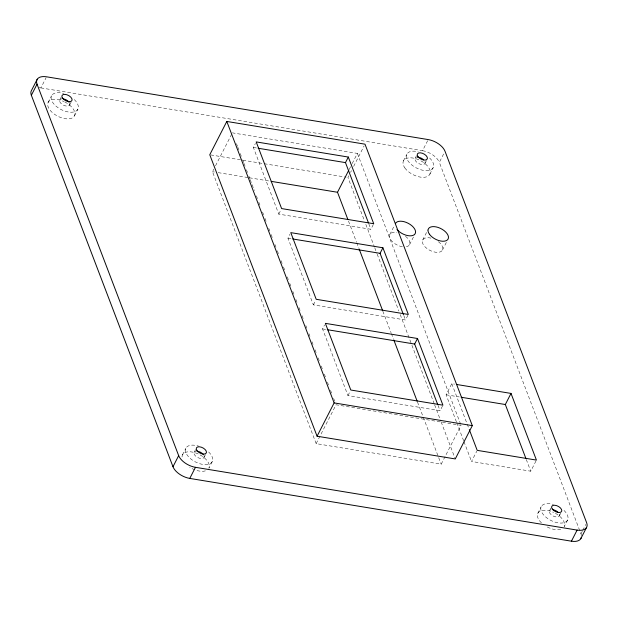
<?xml version="1.0" encoding="UTF-8"?>
<svg xmlns="http://www.w3.org/2000/svg" width="618" height="618" viewBox="0 0 618 618"><rect width="100%" height="100%" fill="white"/><g stroke="black" fill="none" stroke-linecap="round" stroke-linejoin="round"><path stroke-width="0.46" stroke-dasharray="3.09 2.32" d="M39.197 87.71A14.786 7.949 27.1 0 1 40.888 87.91L46.126 77.659M48.096 102.488L51.503 95.829M59.761 99.977L61.653 96.269M69.672 104.952L71.186 101.993M74.523 115.759L77.93 109.1M445.076 456.594L441.182 464.195L316.161 443.631L212.476 171.704L213.774 169.17M215.504 165.794L231.935 133.689M373.334 224.519L370.9 229.278L278.78 214.129L253.357 147.463L255.388 143.492M278.78 214.129L281.213 209.371M407.919 315.242L405.485 320L313.365 304.852L287.949 238.185L289.973 234.214M182.464 454.902L185.871 448.235M194.129 452.384L196.022 448.683M349.178 169.463L351.773 164.396M352.206 163.546L357.389 153.411L232.368 132.847M204.04 457.366L205.933 453.666M348.822 175.775L347.949 177.49L364.458 220.788M350.576 172.36L351.449 170.653M353.635 166.381L364.118 145.887M212.298 461.515L208.892 468.174A14.786 7.949 27.1 0 0 199.112 454.369M313.365 304.852L315.396 300.889M403.43 160.927L406.837 154.268M442.511 405.964L440.078 410.723L347.957 395.574L322.542 328.907L324.566 324.937M415.095 158.417L416.988 154.716M40.888 87.91L422.542 150.684L427.787 140.433M425.006 163.391L426.52 160.433M389.757 234.647L394.562 225.253M429.858 174.206L433.264 167.54M581.422 535.651A14.786 7.949 27.1 0 0 580.966 533.836L439.336 162.372L444.141 152.978M409.579 244.597L414.825 234.353M316.161 443.631L336.045 404.775L461.067 425.339L445.508 455.752M422.658 240.054L427.903 229.811M347.957 395.574L350.391 390.815M442.48 250.012L447.285 240.618M456.408 421.808L446.103 394.778L451.789 383.678L454.609 384.141M535.991 460.943L530.746 471.194L471.526 461.453L476.772 451.202M537.799 513.342L541.206 506.683M549.464 510.831L551.735 506.389M559.375 515.806L560.889 512.847M567.633 519.954L564.226 526.613A14.786 7.949 27.1 0 0 554.446 512.816M580.966 533.836L582.272 531.271M582.712 530.414L585.771 524.435M253.357 147.463L257.158 148.088M210.715 154.917L241.947 160.054M242.889 160.209L346.057 177.173M212.476 171.704L214.376 172.02M218.162 172.638L248.475 177.629M249.417 177.783L269.309 181.051M287.949 238.185L291.75 238.811M322.542 328.907L326.335 329.533M446.103 394.778L459.267 396.941M526.281 459.483L530.746 471.194M451.789 383.678L466.899 423.322M467.247 424.218L468.962 428.73M357.389 153.411L461.067 425.339M456.756 422.712L463.624 440.727M463.971 441.631L471.526 461.453M368.838 223.878L370.9 229.278M403.77 315.497L405.485 320M438.015 405.323L440.078 410.723M365.833 224.396L374.438 246.945M374.778 247.849L376.841 253.264M377.189 254.168L398.857 310.993M400.232 314.608L411.58 344.373M411.928 345.277L434.284 403.909M434.624 404.813L440.819 421.051M441.159 421.955L455.265 458.942M348.49 221.082L356.385 241.792M356.733 242.689L358.788 248.096M382.82 311.124L391.063 332.739M391.403 333.635L393.465 339.035M417.498 402.071L441.182 464.195M236.485 143.654L237.513 146.35M237.86 147.254L238.888 149.958M240.263 153.558L241.29 156.261M242.665 159.861L243.693 162.565M244.04 163.461L245.068 166.165M246.443 169.765L247.47 172.468M248.845 176.068L249.873 178.772M250.22 179.668L254.338 190.475M256.393 195.875L257.428 198.579M258.803 202.179L260.518 206.682M262.573 212.082L263.608 214.786M264.983 218.386L266.698 222.889M268.753 228.289L269.788 230.993M271.155 234.593L272.878 239.096M274.933 244.496L275.968 247.2M277.335 250.8L279.058 255.304M281.113 260.711L282.148 263.407M283.515 267.007L285.238 271.511M287.293 276.918L288.328 279.614M289.695 283.222L291.418 287.718M292.785 291.325L294.508 295.821M295.875 299.429L297.59 303.925M298.965 307.532L300.68 312.036M302.055 315.636L303.77 320.139M305.833 325.539L306.86 328.243M308.923 333.643L309.95 336.346M312.013 341.746L313.04 344.45M315.103 349.85L316.13 352.554M318.193 357.953L319.22 360.657M321.283 366.057L322.31 368.761M324.373 374.16L325.4 376.864M327.463 382.264L328.49 384.968M330.553 390.367L331.58 393.071M333.643 398.471L334.67 401.175M422.542 150.684A14.786 7.949 27.1 0 1 439.336 162.372M560.735 529.309A14.786 7.949 27.1 0 1 545.879 526.219M541.43 522.867A14.786 7.949 27.1 0 1 538.927 511.889A14.786 7.949 27.1 0 1 553.581 512.399M64.743 101.955A14.786 7.949 27.1 0 1 71.24 118.386A14.786 7.949 27.1 0 1 48.32 107.377A14.786 7.949 27.1 0 1 63.878 101.537M205.4 470.87A14.786 7.949 27.1 0 1 195.775 470.174M194.886 469.858A14.786 7.949 27.1 0 1 189.726 467.27M182.024 456.98A14.786 7.949 27.1 0 1 198.247 453.952M438.378 241.684A11.093 5.956 27.1 0 1 438.981 252.237A11.093 5.956 27.1 0 1 423.083 244.249A11.093 5.956 27.1 0 1 431.603 238.285M405.478 236.277A11.093 5.956 27.1 0 1 405.601 246.891M402.395 246.767A11.093 5.956 27.1 0 1 389.796 238A11.093 5.956 27.1 0 1 396.941 232.476M204.017 455.69A5.547 2.982 27.1 0 1 200.873 458.502A5.547 2.982 27.1 0 1 194.461 454.693A5.547 2.982 27.1 0 1 196.493 451.217M208.668 451.99A14.786 7.949 27.1 0 1 205.995 464.636A14.786 7.949 27.1 0 1 185.925 452.708A14.786 7.949 27.1 0 1 198.981 446.235M69.649 103.276A5.547 2.982 27.1 0 1 66.505 106.087A5.547 2.982 27.1 0 1 60.093 102.279A5.547 2.982 27.1 0 1 62.124 98.803M74.299 99.575A14.786 7.949 27.1 0 1 71.889 112.213A14.786 7.949 27.1 0 1 51.727 100.711A14.786 7.949 27.1 0 1 63.724 93.542M424.991 161.715A5.547 2.982 27.1 0 1 418.765 163.592A5.547 2.982 27.1 0 1 416.408 157.405M429.634 158.015A14.786 7.949 27.1 0 1 427.471 170.638A14.786 7.949 27.1 0 1 407.254 159.575A14.786 7.949 27.1 0 1 418.17 151.742M559.352 514.13A5.547 2.982 27.1 0 1 553.133 516.007A5.547 2.982 27.1 0 1 550.769 509.819M564.002 510.429A14.786 7.949 27.1 0 1 561.584 523.067A14.786 7.949 27.1 0 1 541.43 511.565A14.786 7.949 27.1 0 1 553.427 504.396M404.867 167.941A14.786 7.949 27.1 0 0 428.513 175.829A14.786 7.949 27.1 0 0 416.54 158.926A14.786 7.949 27.1 0 0 404.867 167.941"/><path stroke-width="0.93" d="M37.234 79.243L31.557 90.344A14.786 7.949 27.1 0 0 31.356 95.272L172.986 466.729A14.786 7.949 27.1 0 0 189.78 478.417L571.434 541.19A14.786 7.949 27.1 0 0 581.353 537.312M31.356 95.272L37.034 84.164A14.786 7.949 27.1 0 1 46.566 76.81L428.22 139.583A14.786 7.949 27.1 0 1 445.014 151.271L586.644 522.728A14.786 7.949 27.1 0 1 577.112 530.09L571.434 541.19M226.806 121.452L209.765 154.755L317.08 436.215L455.265 458.942L472.306 425.632L364.999 144.179L226.806 121.452L334.122 402.905L317.08 436.215M172.986 466.729L178.664 455.628L37.034 84.164M368.49 222.974L345.477 162.611L348.32 157.057L256.2 141.908L281.615 208.575L373.736 223.731L348.32 157.057M189.78 478.417L195.458 467.316L577.112 530.09M347.803 219.282L337.505 192.268L348.745 170.305M403.423 314.601L380.07 253.334L382.905 247.779L290.784 232.631L316.207 299.297L408.328 314.454L382.905 247.779M437.675 404.419L414.655 344.056L417.498 338.502L325.377 323.353L350.8 390.02L442.921 405.176L417.498 338.502M525.941 458.579L505.331 404.52L511.009 393.419L456.486 384.45M580.765 538.757L586.443 527.656M258.108 148.243L345.477 162.611M271.202 181.36L337.505 192.268M292.693 238.965L380.07 253.334M327.285 329.688L414.655 344.056M461.144 397.25L505.331 404.52M334.122 402.905L472.306 425.632M511.009 393.419L536.432 460.093L477.204 450.352L469.309 429.626M359.135 248.992L382.48 310.228M393.805 339.939L417.15 401.167M195.458 467.316A14.786 7.949 27.1 0 1 178.664 455.628M395.443 223.546A11.093 5.956 27.1 0 1 410.143 224.442A11.093 5.956 27.1 0 1 413.048 235.381A11.093 5.956 27.1 0 1 397.003 229.44M197.721 451.302A5.547 2.982 27.1 0 1 203.5 454.732M63.353 98.888A5.547 2.982 27.1 0 1 69.131 102.325M417.459 157.242A5.547 2.982 27.1 0 1 423.647 159.823M553.056 509.75A5.547 2.982 27.1 0 1 558.015 512.237M196.941 450.576A5.547 2.982 27.1 0 0 205.809 453.535A5.547 2.982 27.1 0 0 201.321 447.193A5.547 2.982 27.1 0 0 196.941 450.576M62.572 98.162A5.547 2.982 27.1 0 0 71.441 101.12A5.547 2.982 27.1 0 0 66.953 94.778A5.547 2.982 27.1 0 0 62.572 98.162M417.907 156.601A5.547 2.982 27.1 0 0 426.775 159.56A5.547 2.982 27.1 0 0 422.287 153.225A5.547 2.982 27.1 0 0 417.907 156.601M552.276 509.016A5.547 2.982 27.1 0 0 561.144 511.974A5.547 2.982 27.1 0 0 556.656 505.64A5.547 2.982 27.1 0 0 552.276 509.016M429.425 234.214A11.093 5.956 27.1 0 0 447.154 240.132A11.093 5.956 27.1 0 0 438.177 227.455A11.093 5.956 27.1 0 0 429.425 234.214"/></g></svg>
